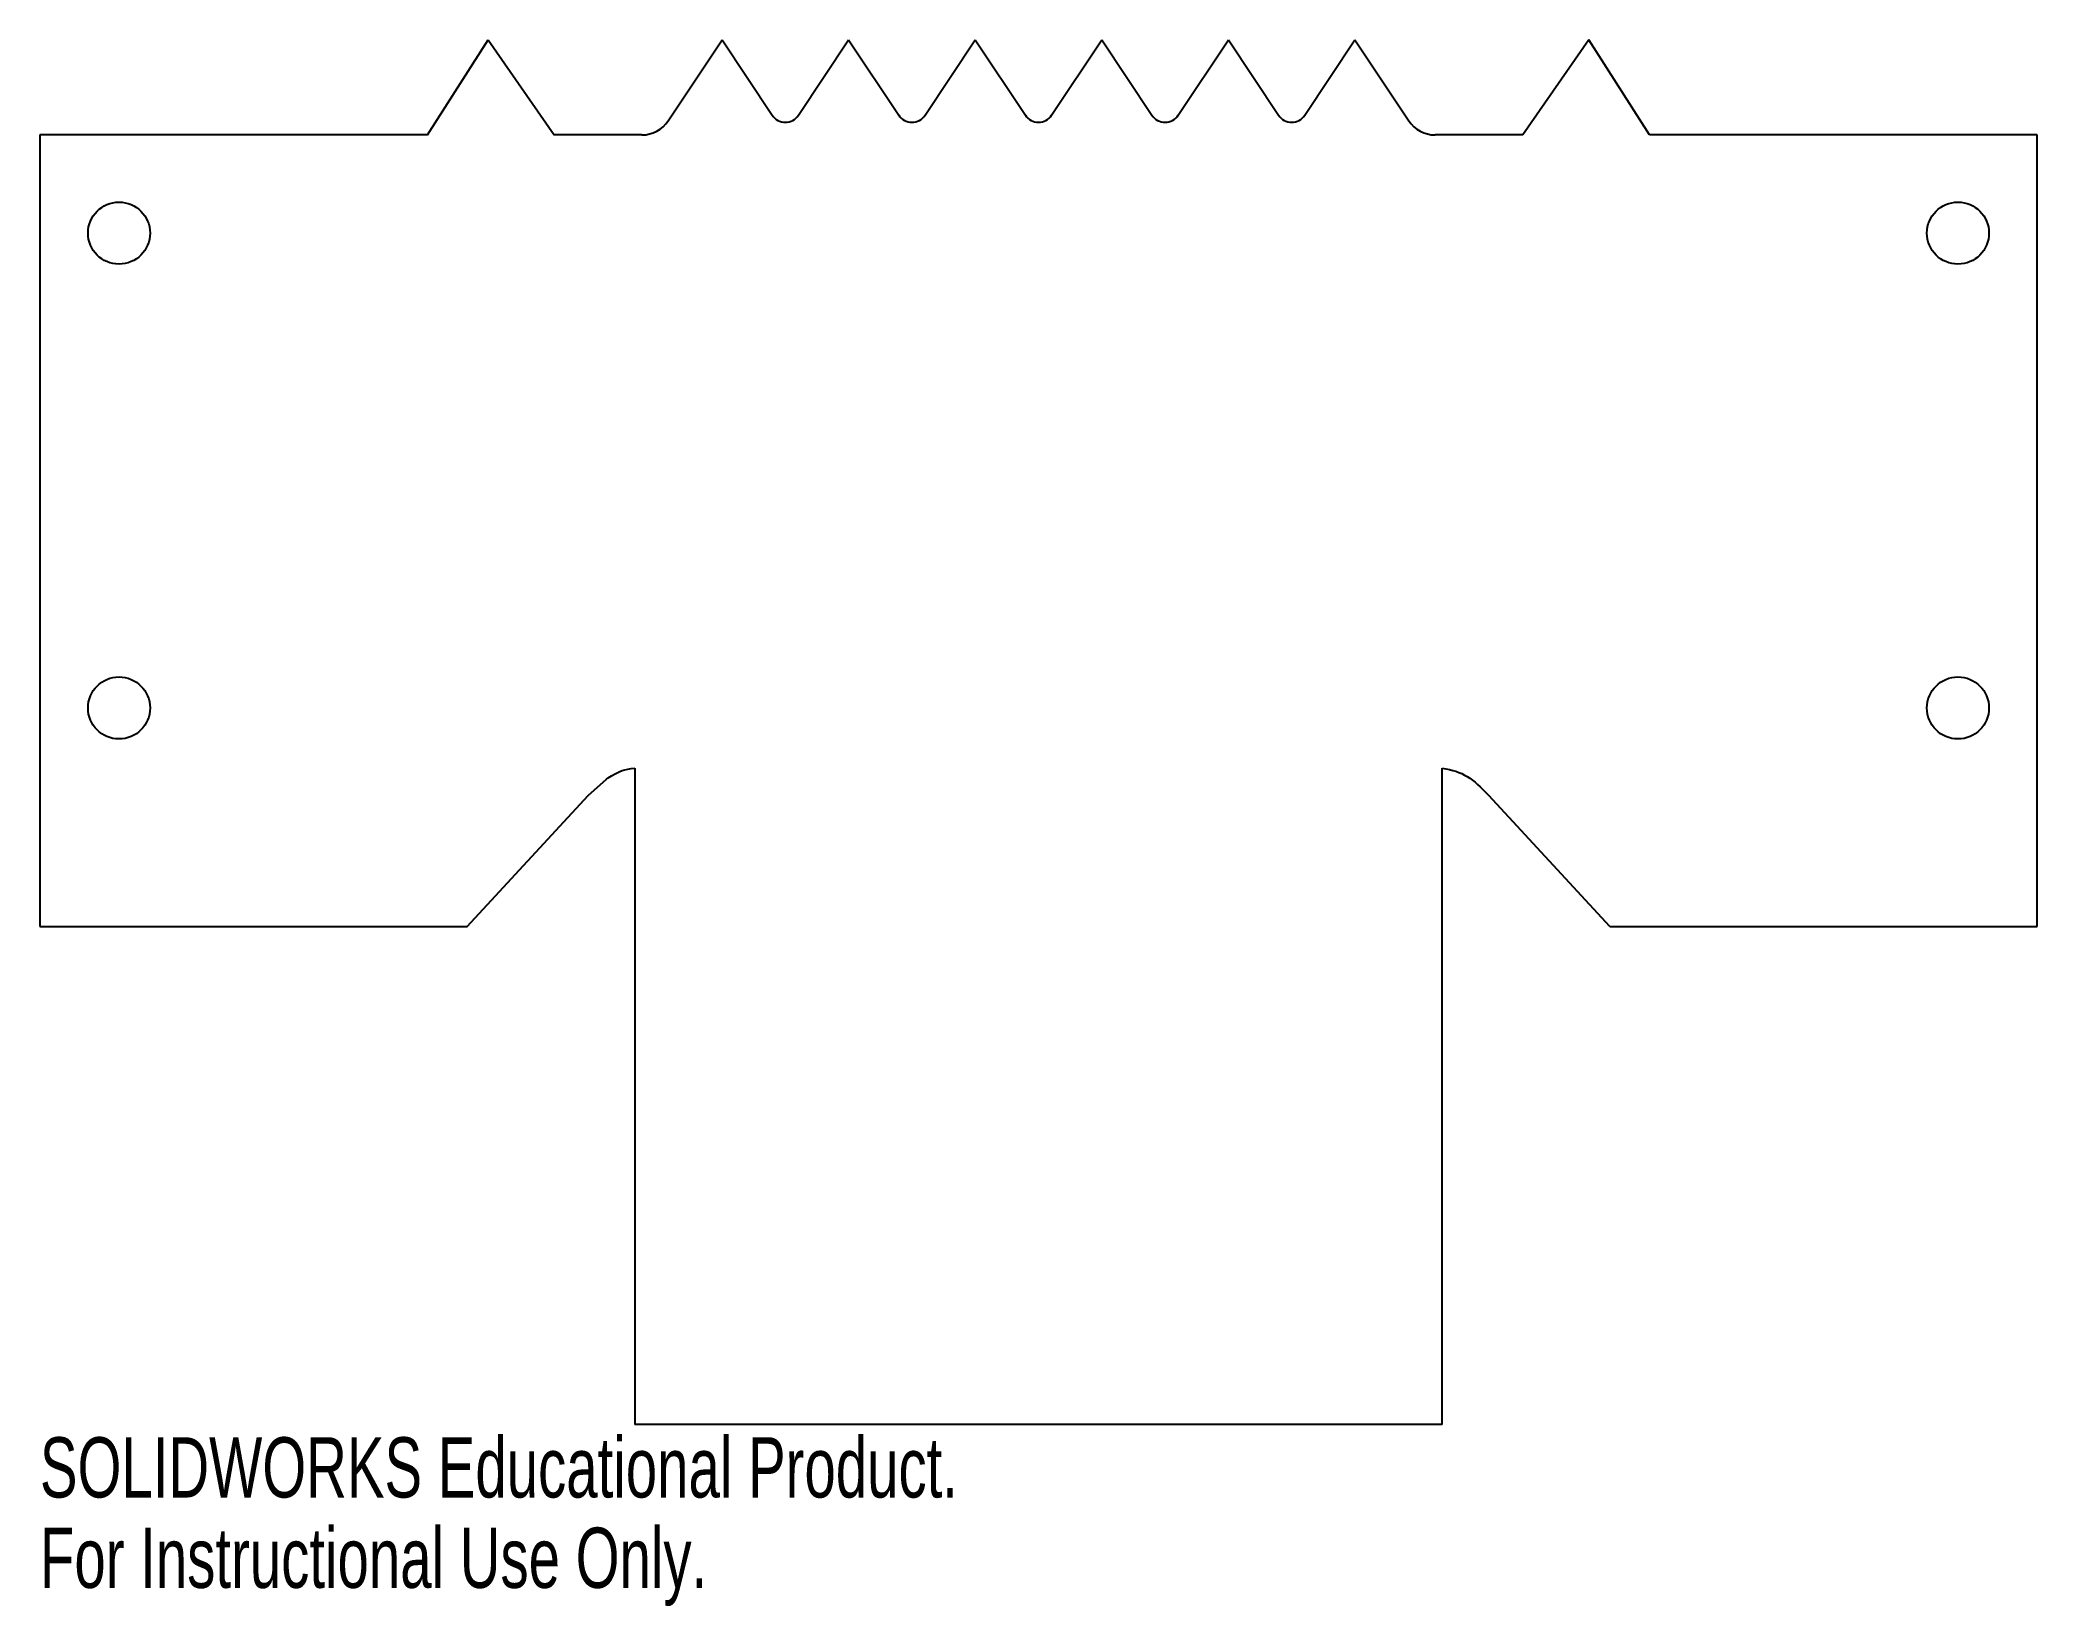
# Model space of a CAD drawing. Header units: inches. Extents: x -3.16 to 3.16, y -3.4 to 1.55.
import ezdxf

# ---------------------------------------------------------------- set-up
doc = ezdxf.new("R2010")
doc.units = ezdxf.units.IN
doc.header["$MEASUREMENT"] = 0
doc.styles.add('SLDTEXTSTYLE0', font='TXT', dxfattribs={"width": 0.7})

msp = doc.modelspace()

# ---------------------------------------------------------------- linework, layer by layer
at = {"color": 7, "linetype": 'Continuous', "lineweight": 25}
for p, q in [((-1.9303, 1.25), (-1.739, 1.55)), ((-1.739, 1.55), (-1.5303, 1.25)), ((-1.1703, 1.2945), (-1, 1.55)), ((-1, 1.55), (-0.8416, 1.3124)), ((-0.7584, 1.3124), (-0.6, 1.55)), ((-0.6, 1.55), (-0.4416, 1.3124)), ((-0.3584, 1.3124), (-0.2, 1.55)), ((-0.2, 1.55), (-0.0416, 1.3124)), ((0.0416, 1.3124), (0.2, 1.55)), ((0.2, 1.55), (0.3584, 1.3124)), ((0.4416, 1.3124), (0.6, 1.55)), ((0.6, 1.55), (0.7584, 1.3124)), ((0.8416, 1.3124), (1, 1.55)), ((1, 1.55), (1.1703, 1.2945)), ((1.739, 1.55), (1.5303, 1.25)), ((1.9303, 1.25), (1.739, 1.55)), ((-1.9303, 1.25), (-3.1553, 1.25)), ((-3.1553, 1.25), (-3.1553, -1.25)), ((-1.2535, 1.25), (-1.5303, 1.25)), ((1.5303, 1.25), (1.2535, 1.25)), ((3.1553, 1.25), (1.9303, 1.25)), ((3.1553, -1.25), (3.1553, 1.25)), ((-1.275, -0.75), (-1.275, -2.8234)), ((1.275, -2.8234), (1.275, -0.75)), ((-1.4225, -0.8365), (-1.3653, -0.7845)), ((-1.3653, -0.7845), (-1.3599, -0.7808)), ((-1.3599, -0.7808), (-1.3493, -0.774)), ((-1.8053, -1.25), (-1.4225, -0.8365)), ((1.8053, -1.25), (1.4225, -0.8365)), ((-3.1553, -1.25), (-1.8053, -1.25)), ((1.8053, -1.25), (3.1553, -1.25)), ((1.275, -2.8234), (-1.275, -2.8234))]:
    msp.add_line(p, q, dxfattribs=at)
for centre in [(-2.9053, 0.94), (2.9053, 0.94), (-2.9053, -0.56), (2.9053, -0.56)]:
    msp.add_circle(centre, 0.098, dxfattribs=at)
for centre, radius, start, end in [((-1.2535, 1.35), 0.1, 270, 326.30993), ((-0.8, 1.3401), 0.05, 213.69007, 326.30993), ((-0.4, 1.3401), 0.05, 213.69007, 326.30993), ((0, 1.3401), 0.05, 213.69007, 326.30993), ((0.4, 1.3401), 0.05, 213.69007, 326.30993), ((0.8, 1.3401), 0.05, 213.69007, 326.30993), ((1.2535, 1.35), 0.1, 213.69007, 270)]:
    msp.add_arc(centre, radius, start, end, dxfattribs=at)
for points in [[(-1.3493, -0.774), (-1.3228, -0.7595), (-1.3097, -0.7533), (-1.275, -0.75)], [(1.275, -0.75), (1.3408, -0.7599), (1.3724, -0.7827), (1.4225, -0.8365)]]:
    msp.add_open_spline(points, degree=3, dxfattribs=at)

# ---------------------------------------------------------------- texts
at = {"color": 7, "linetype": 'Continuous', "char_height": 0.1903, "attachment_point": 1, "style": 'SLDTEXTSTYLE0'}
for s, insert in [('SOLIDWORKS Educational Product.', (-3.1553, -2.8636)), ('For Instructional Use Only.', (-3.1553, -3.149))]:
    msp.add_mtext(s, dxfattribs=dict(at, insert=insert))

doc.saveas('drawing.dxf')
